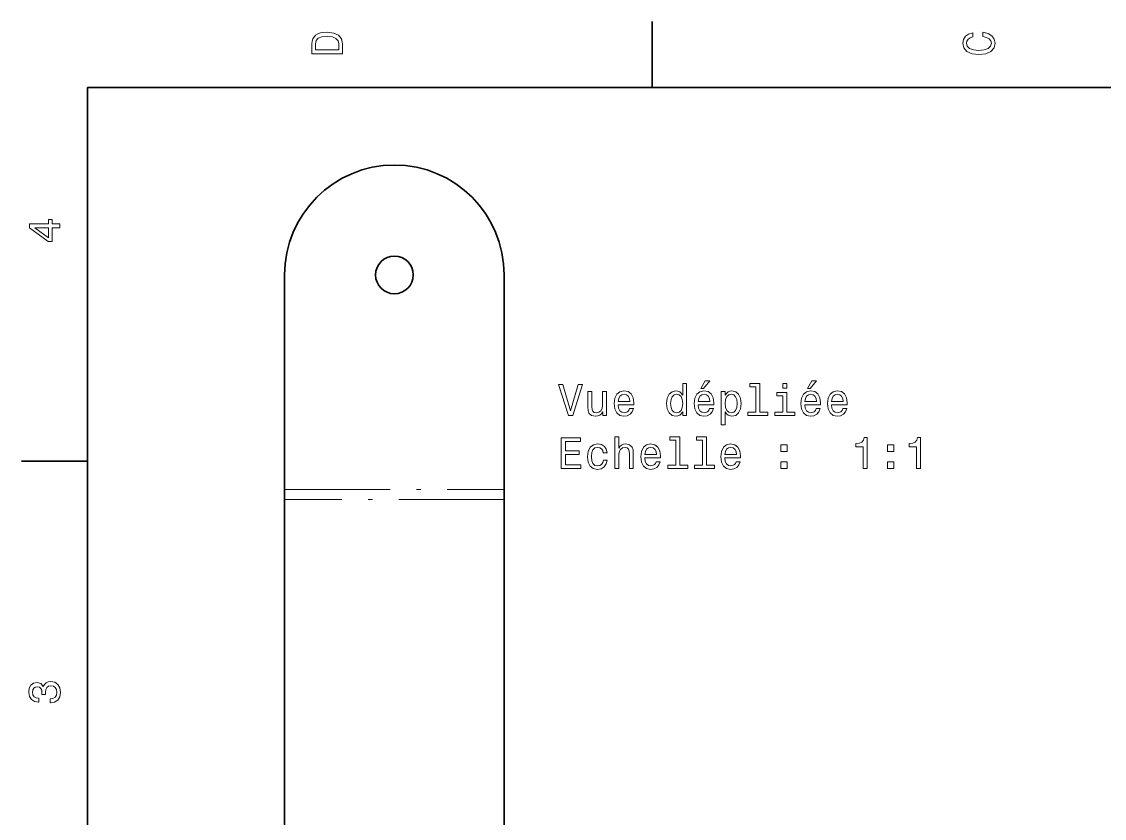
# Model space of a CAD drawing. Extents: x 0 to 297, y 0 to 210.
# Drawn here: x 2.5 to 125.8, y 116.8 to 207.5 of the extents above; entities that cross this region are included whole.
import ezdxf

# ---------------------------------------------------------------- set-up
doc = ezdxf.new("R2010")
doc.units = 0
doc.linetypes.add('DASHDOT', pattern=[18.5, 12, -3, 0.5, -3])

msp = doc.modelspace()

# ---------------------------------------------------------------- linework, layer by layer
at = {"color": 7, "lineweight": 35, "ltscale": 0.1875}
for p, q in [((74.300003, 200), (74.300003, 207.5)), ((10, 157.5), (2.5, 157.5))]:
    msp.add_line(p, q, dxfattribs=at)
at = {"color": 7, "lineweight": 35}
for p, q in [((287, 200), (10, 200)), ((10, 200), (10, 10)), ((32.440094, 154.248871), (32.440094, 178.683289)), ((57.440094, 178.683289), (57.440094, 154.248871)), ((32.440094, 13.683289), (32.440094, 153.117676)), ((57.440094, 153.117676), (57.440094, 21.481873))]:
    msp.add_line(p, q, dxfattribs=at)
at = {"color": 7, "lineweight": 35, "ltscale": 0.02828}
for p, q in [((32.440094, 153.117676), (32.440094, 154.248871)), ((57.440094, 154.248871), (57.440094, 153.117676))]:
    msp.add_line(p, q, dxfattribs=at)
at = {"color": 7, "linetype": 'DASHDOT', "lineweight": 13}
for p, q in [((32.440094, 154.248871), (57.440094, 154.248871)), ((57.440094, 153.117676), (32.440094, 153.117676))]:
    msp.add_line(p, q, dxfattribs=at)
at = {"color": 7, "lineweight": 13}
for points in [[(35.533215, 204.994965), (35.533215, 203.829971), (39.033215, 203.829971), (39.033215, 204.994965), (38.922264, 205.544678), (38.584366, 205.953171), (38.034657, 206.205338), (37.283215, 206.296112), (36.516644, 206.215424), (36.21405, 206.114563), (35.971977, 205.973343), (35.644165, 205.56485), (35.563473, 205.297562)], [(111.93206, 205.817017), (112.35569, 205.716141), (112.658287, 205.549713), (112.844887, 205.317734), (112.905403, 205.045395), (112.814629, 204.71759), (112.54229, 204.460388), (112.098488, 204.28891), (111.483215, 204.233429), (110.872986, 204.28891), (110.424141, 204.455338), (110.151802, 204.71254), (110.055984, 205.045395), (110.106415, 205.287476), (110.247627, 205.494247), (110.474571, 205.655624), (110.787247, 205.766571), (110.787247, 206.245682), (110.308144, 206.094391), (109.94503, 205.832138), (109.718086, 205.474075), (109.637398, 205.045395), (109.763474, 204.510818), (110.116501, 204.10231), (110.696472, 203.840057), (111.483215, 203.749283), (112.269958, 203.840057), (112.84993, 204.10231), (113.208, 204.510818), (113.329041, 205.045395), (113.233215, 205.51442), (112.965927, 205.892654), (112.527161, 206.159943), (111.93206, 206.301163)], [(35.951801, 204.959656), (36.027451, 205.342941), (36.259438, 205.605194), (36.672985, 205.761536), (37.283215, 205.811966), (37.873272, 205.756485), (38.286816, 205.600143), (38.533936, 205.332855), (38.614628, 204.959656), (38.614628, 204.298996), (35.951801, 204.298996)], [(6.833213, 184.02739), (6.833213, 184.481277), (5.965778, 184.481277), (5.965778, 184.98056), (5.56232, 184.98056), (5.56232, 184.481277), (3.408862, 184.481277), (3.408862, 184.022339), (5.521974, 182.489197), (5.965778, 182.489197), (5.965778, 184.02739)], [(5.56232, 182.912827), (3.993876, 184.02739), (5.56232, 184.02739)], [(79.830391, 165.767166), (80.127937, 165.767166), (80.828949, 166.624512), (80.334709, 166.624512)], [(91.97448, 165.767166), (92.272034, 165.767166), (92.973038, 166.624512), (92.478806, 166.624512)], [(65.875778, 166.195847), (64.998253, 163.215286), (64.09552, 166.195847), (63.616409, 166.195847), (64.746094, 162.690796), (65.25042, 162.690796), (66.354881, 166.195847)], [(69.078224, 165.399002), (68.634422, 165.399002), (68.634422, 163.835602), (68.583992, 163.472488), (68.437737, 163.210251), (68.210793, 163.048859), (67.913239, 162.998428), (67.676208, 163.038773), (67.52491, 163.159821), (67.439178, 163.366592), (67.419006, 163.659088), (67.419006, 165.399002), (66.975204, 165.399002), (66.975204, 163.618744), (66.990334, 163.260681), (67.086151, 162.963135), (67.378662, 162.690796), (67.847679, 162.594971), (68.099838, 162.63028), (68.316696, 162.721054), (68.503296, 162.877396), (68.654594, 163.10434), (68.654594, 162.690796), (69.078224, 162.690796)], [(70.41468, 163.916306), (72.189896, 163.916306), (72.194939, 164.123077), (72.11425, 164.703049), (71.892349, 165.136765), (71.539322, 165.399002), (71.070305, 165.494827), (70.611366, 165.393967), (70.258339, 165.111542), (70.031395, 164.652618), (69.950706, 164.047424), (70.026352, 163.427109), (70.253296, 162.973221), (70.60128, 162.690796), (71.055168, 162.594971), (71.44854, 162.660538), (71.771309, 162.832001), (72.008339, 163.10434), (72.144508, 163.467453), (71.70575, 163.467453), (71.614967, 163.265717), (71.483849, 163.114426), (71.110649, 162.993393), (70.823181, 163.048859), (70.606323, 163.225372), (70.465111, 163.512848), (70.41468, 163.901169)], [(77.762665, 163.10939), (77.762665, 162.690796), (78.206467, 162.690796), (78.206467, 166.311829), (77.767708, 166.311829), (77.767708, 164.985458), (77.42981, 165.368744), (77.223038, 165.459534), (76.986008, 165.494827), (76.557335, 165.393967), (76.22448, 165.111542), (76.007622, 164.657654), (75.931976, 164.047424), (76.007622, 163.437195), (76.22448, 162.978256), (76.557335, 162.690796), (76.986008, 162.594971), (77.223038, 162.63028), (77.434853, 162.721054)], [(79.522751, 163.916306), (81.297966, 163.916306), (81.303009, 164.123077), (81.222321, 164.703049), (81.00042, 165.136765), (80.647392, 165.399002), (80.178375, 165.494827), (79.719437, 165.393967), (79.366409, 165.111542), (79.139465, 164.652618), (79.058777, 164.047424), (79.134422, 163.427109), (79.361366, 162.973221), (79.709351, 162.690796), (80.163239, 162.594971), (80.55661, 162.660538), (80.879379, 162.832001), (81.116409, 163.10434), (81.252579, 163.467453), (80.81382, 163.467453), (80.723038, 163.265717), (80.591919, 163.114426), (80.218719, 162.993393), (79.931252, 163.048859), (79.714394, 163.225372), (79.573181, 163.512848), (79.522751, 163.901169)], [(82.589035, 164.980423), (82.589035, 165.399002), (82.145233, 165.399002), (82.145226, 161.6418), (82.589035, 161.6418), (82.589035, 163.10434), (82.745377, 162.86731), (82.92189, 162.710968), (83.365692, 162.594971), (83.789322, 162.690796), (84.122177, 162.978256), (84.339035, 163.432144), (84.419724, 164.047424), (84.339035, 164.657654), (84.122177, 165.111542), (83.789322, 165.393967), (83.365692, 165.494827), (83.123619, 165.464569), (82.916847, 165.368744), (82.740334, 165.207367)], [(86.089035, 165.938629), (86.089035, 163.063995), (85.176208, 163.063995), (85.176208, 162.690796), (87.44062, 162.690796), (87.44062, 163.063995), (86.532837, 163.063995), (86.532837, 166.311829), (85.393074, 166.311829), (85.393074, 165.938629)], [(89.599121, 163.063995), (89.599121, 165.308228), (88.459351, 165.308228), (88.459351, 164.929993), (89.155319, 164.929993), (89.155319, 163.063995), (88.247536, 163.063995), (88.247536, 162.690796), (90.516991, 162.690796), (90.516991, 163.063995)], [(89.61425, 166.311829), (89.145233, 166.311829), (89.145233, 165.80751), (89.61425, 165.80751)], [(91.666847, 163.916306), (93.442062, 163.916306), (93.447105, 164.123077), (93.366409, 164.703049), (93.144508, 165.136765), (92.791481, 165.399002), (92.322464, 165.494827), (91.863533, 165.393967), (91.510506, 165.111542), (91.283562, 164.652603), (91.202866, 164.047424), (91.278519, 163.427109), (91.505463, 162.973221), (91.853439, 162.690796), (92.307335, 162.594971), (92.700706, 162.660538), (93.023476, 162.832001), (93.260506, 163.10434), (93.396667, 163.467453), (92.957909, 163.467453), (92.867134, 163.265717), (92.736008, 163.114426), (92.362808, 162.993393), (92.075348, 163.048859), (91.85849, 163.225372), (91.717278, 163.512848), (91.666847, 163.901169)], [(94.702866, 163.916306), (96.478081, 163.916306), (96.483124, 164.123077), (96.402435, 164.703049), (96.180534, 165.136765), (95.827507, 165.399002), (95.358482, 165.494827), (94.899551, 165.393967), (94.546524, 165.111542), (94.31958, 164.652603), (94.238892, 164.047424), (94.314537, 163.427109), (94.541481, 162.973221), (94.889465, 162.690796), (95.343353, 162.594971), (95.736725, 162.660538), (96.059494, 162.832001), (96.296524, 163.10434), (96.432693, 163.467453), (95.993935, 163.467453), (95.903152, 163.265717), (95.772034, 163.114426), (95.398834, 162.993393), (95.111366, 163.048859), (94.894508, 163.225372), (94.753296, 163.512848), (94.702866, 163.901169)], [(70.41468, 164.289505), (70.470161, 164.637482), (70.606323, 164.894684), (70.813095, 165.051025), (71.085434, 165.106506), (71.352722, 165.051025), (71.559494, 164.894684), (71.685577, 164.637482), (71.730965, 164.289505)], [(77.061653, 165.09642), (77.354164, 165.025803), (77.576065, 164.829117), (77.707191, 164.501312), (77.757622, 164.047424), (77.707191, 163.588486), (77.576065, 163.260681), (77.354164, 163.058945), (77.061653, 162.993393), (76.784279, 163.058945), (76.572464, 163.260681), (76.431252, 163.593536), (76.385864, 164.047424), (76.431252, 164.496277), (76.572464, 164.824081), (76.784279, 165.025803)], [(79.522751, 164.289505), (79.578224, 164.637482), (79.714394, 164.894684), (79.921165, 165.051025), (80.193504, 165.106506), (80.460793, 165.051025), (80.667564, 164.894684), (80.793648, 164.637482), (80.839035, 164.289505)], [(83.290047, 162.993393), (82.992493, 163.058945), (82.775635, 163.260681), (82.639465, 163.588486), (82.594078, 164.047424), (82.639465, 164.501312), (82.775635, 164.829117), (82.992493, 165.025803), (83.290047, 165.09642), (83.562378, 165.025803), (83.779236, 164.824081), (83.915405, 164.496277), (83.965836, 164.047424), (83.915405, 163.593536), (83.779236, 163.260681), (83.562378, 163.058945)], [(91.666847, 164.289505), (91.722321, 164.637482), (91.85849, 164.894684), (92.065262, 165.051025), (92.337593, 165.106506), (92.604881, 165.051025), (92.811653, 164.894684), (92.937737, 164.637482), (92.983124, 164.289505)], [(94.702866, 164.289505), (94.758339, 164.637482), (94.894508, 164.894684), (95.10128, 165.051025), (95.373619, 165.106506), (95.640907, 165.051025), (95.847679, 164.894684), (95.973763, 164.637482), (96.01915, 164.289505)], [(70.026352, 156.643967), (70.470154, 156.643967), (70.470161, 158.207367), (70.515549, 158.56543), (70.661797, 158.827682), (70.888748, 158.989075), (71.191338, 159.049591), (71.433411, 158.999161), (71.584709, 158.862991), (71.660362, 158.636047), (71.685577, 158.33345), (71.685577, 156.643967), (72.129379, 156.643967), (72.129379, 158.424225), (72.109207, 158.782288), (72.018425, 159.079849), (71.720879, 159.352173), (71.256905, 159.447998), (71.004738, 159.412704), (70.78788, 159.316879), (70.606323, 159.165573), (70.470161, 158.958801), (70.470161, 160.264999), (70.026352, 160.264999)], [(76.980965, 159.8918), (76.980965, 157.017166), (76.068138, 157.017166), (76.068138, 156.643967), (78.33255, 156.643967), (78.33255, 157.017166), (77.424767, 157.017166), (77.424767, 160.264999), (76.284996, 160.264999), (76.284996, 159.8918)], [(80.016991, 159.8918), (80.016991, 157.017166), (79.104164, 157.017166), (79.104164, 156.643967), (81.368576, 156.643967), (81.368576, 157.017166), (80.460793, 157.017166), (80.460793, 160.264999), (79.321022, 160.264999), (79.321022, 159.8918)], [(63.939178, 156.643967), (66.158195, 156.643967), (66.158195, 157.067596), (64.403152, 157.067596), (64.403152, 158.252762), (65.966553, 158.252762), (65.966553, 158.671341), (64.403152, 158.671341), (64.403152, 159.720337), (66.117851, 159.720337), (66.117851, 160.143967), (63.939178, 160.143967)], [(68.715111, 158.454483), (69.153877, 158.454483), (69.063095, 158.857941), (68.846237, 159.175674), (68.508339, 159.37236), (68.06958, 159.447998), (67.585434, 159.347137), (67.217278, 159.064713), (66.985291, 158.605789), (66.904594, 157.990509), (66.980247, 157.38028), (67.207191, 156.926392), (67.565262, 156.643967), (68.054451, 156.548141), (68.488167, 156.623795), (68.826065, 156.835602), (69.058052, 157.168457), (69.15892, 157.612259), (68.735291, 157.612259), (68.659637, 157.329849), (68.518425, 157.118027), (68.316696, 156.986908), (68.06958, 156.946564), (67.761948, 157.012115), (67.540039, 157.213852), (67.403877, 157.541656), (67.358482, 158.00563), (67.403877, 158.459534), (67.545082, 158.787338), (67.772034, 158.989075), (68.06958, 159.059677), (68.331825, 159.014282), (68.528519, 158.898285), (68.659637, 158.70665)], [(73.450706, 157.869476), (75.225922, 157.869476), (75.230965, 158.076248), (75.150276, 158.656219), (74.928368, 159.089935), (74.575348, 159.352173), (74.106323, 159.447998), (73.647392, 159.347137), (73.294365, 159.064713), (73.067421, 158.605789), (72.986725, 158.000595), (73.062378, 157.38028), (73.289322, 156.926392), (73.637306, 156.643967), (74.091194, 156.548141), (74.484566, 156.613708), (74.807335, 156.785172), (75.044365, 157.05751), (75.180534, 157.420624), (74.741776, 157.420624), (74.650993, 157.218887), (74.519867, 157.067596), (74.146667, 156.946564), (73.859207, 157.002029), (73.642349, 157.178543), (73.501137, 157.466019), (73.450706, 157.85434)], [(73.450706, 158.242676), (73.50618, 158.590652), (73.642349, 158.847855), (73.849121, 159.004196), (74.121452, 159.059677), (74.388748, 159.004196), (74.59552, 158.847855), (74.721596, 158.590652), (74.766991, 158.242676)], [(82.558777, 157.869476), (84.333992, 157.869476), (84.339035, 158.076248), (84.258347, 158.656219), (84.036438, 159.089935), (83.683418, 159.352173), (83.214394, 159.447998), (82.755463, 159.347137), (82.402435, 159.064713), (82.175491, 158.605774), (82.094795, 158.000595), (82.170448, 157.38028), (82.397392, 156.926392), (82.745377, 156.643967), (83.199265, 156.548141), (83.592636, 156.613708), (83.915405, 156.785172), (84.152435, 157.05751), (84.288605, 157.420624), (83.849838, 157.420624), (83.759064, 157.218887), (83.627937, 157.067596), (83.254738, 156.946564), (82.967278, 157.002029), (82.75042, 157.178543), (82.609207, 157.466019), (82.558777, 157.85434)], [(82.558777, 158.242676), (82.61425, 158.590652), (82.75042, 158.847855), (82.957191, 159.004196), (83.229523, 159.059677), (83.496819, 159.004196), (83.70359, 158.847855), (83.829666, 158.590652), (83.875061, 158.242676)], [(88.938461, 158.600739), (89.634422, 158.600739), (89.634422, 159.352173), (88.938461, 159.352173)], [(98.303726, 156.643967), (98.762665, 156.643967), (98.762665, 160.169174), (98.419724, 160.169174), (98.328949, 159.861542), (98.147392, 159.65477), (97.87001, 159.533737), (97.486725, 159.493393), (97.486725, 159.135315), (98.303734, 159.135315)], [(101.08255, 158.600739), (101.778511, 158.600739), (101.778511, 159.352173), (101.08255, 159.352173)], [(104.375778, 156.643967), (104.834702, 156.643967), (104.834709, 160.169174), (104.491768, 160.169174), (104.400993, 159.861542), (104.219437, 159.65477), (103.942055, 159.533737), (103.558769, 159.493393), (103.558769, 159.135315), (104.375778, 159.135315)], [(88.938461, 156.643967), (89.634422, 156.643967), (89.634422, 157.395401), (88.938461, 157.395401)], [(101.08255, 156.643967), (101.778511, 156.643967), (101.778511, 157.395401), (101.08255, 157.395401)], [(5.73379, 129.979111), (5.769093, 129.979111), (6.253242, 130.059799), (6.616354, 130.296829), (6.848343, 130.670029), (6.934078, 131.164276), (6.848343, 131.688766), (6.626441, 132.082138), (6.273415, 132.334305), (5.819525, 132.425079), (5.521974, 132.384735), (5.279899, 132.273788), (5.0933, 132.092224), (4.957133, 131.850143), (4.684798, 132.177963), (4.251081, 132.293961), (3.857709, 132.218307), (3.560158, 132.00145), (3.373559, 131.648422), (3.307997, 131.164276), (3.388689, 130.710388), (3.610591, 130.362396), (3.963617, 130.135452), (4.432637, 130.059799), (4.46794, 130.059799), (4.46794, 130.508652), (4.145173, 130.548996), (3.913184, 130.680115), (3.771974, 130.891937), (3.721542, 131.189484), (3.761888, 131.451736), (3.867795, 131.643372), (4.039265, 131.759369), (4.271254, 131.804764), (4.518372, 131.759369), (4.684798, 131.638336), (4.785663, 131.426514), (4.815922, 131.139053), (4.810879, 130.942368), (5.209294, 130.942368), (5.199208, 131.189484), (5.244596, 131.507217), (5.365634, 131.744247), (5.56232, 131.885452), (5.819525, 131.935883), (6.112032, 131.880417), (6.328891, 131.734161), (6.465058, 131.502167), (6.510447, 131.194534), (6.460014, 130.876801), (6.308718, 130.644821), (6.066643, 130.498566), (5.73379, 130.443085)]]:
    msp.add_lwpolyline(points, close=True, dxfattribs=at)
at = {"color": 7, "lineweight": 35}
msp.add_circle((44.940094, 178.683289), 2.15, dxfattribs=at)
msp.add_arc((44.940094, 178.683289), 12.5, 0, 179.999995, dxfattribs=at)

doc.saveas('drawing.dxf')
